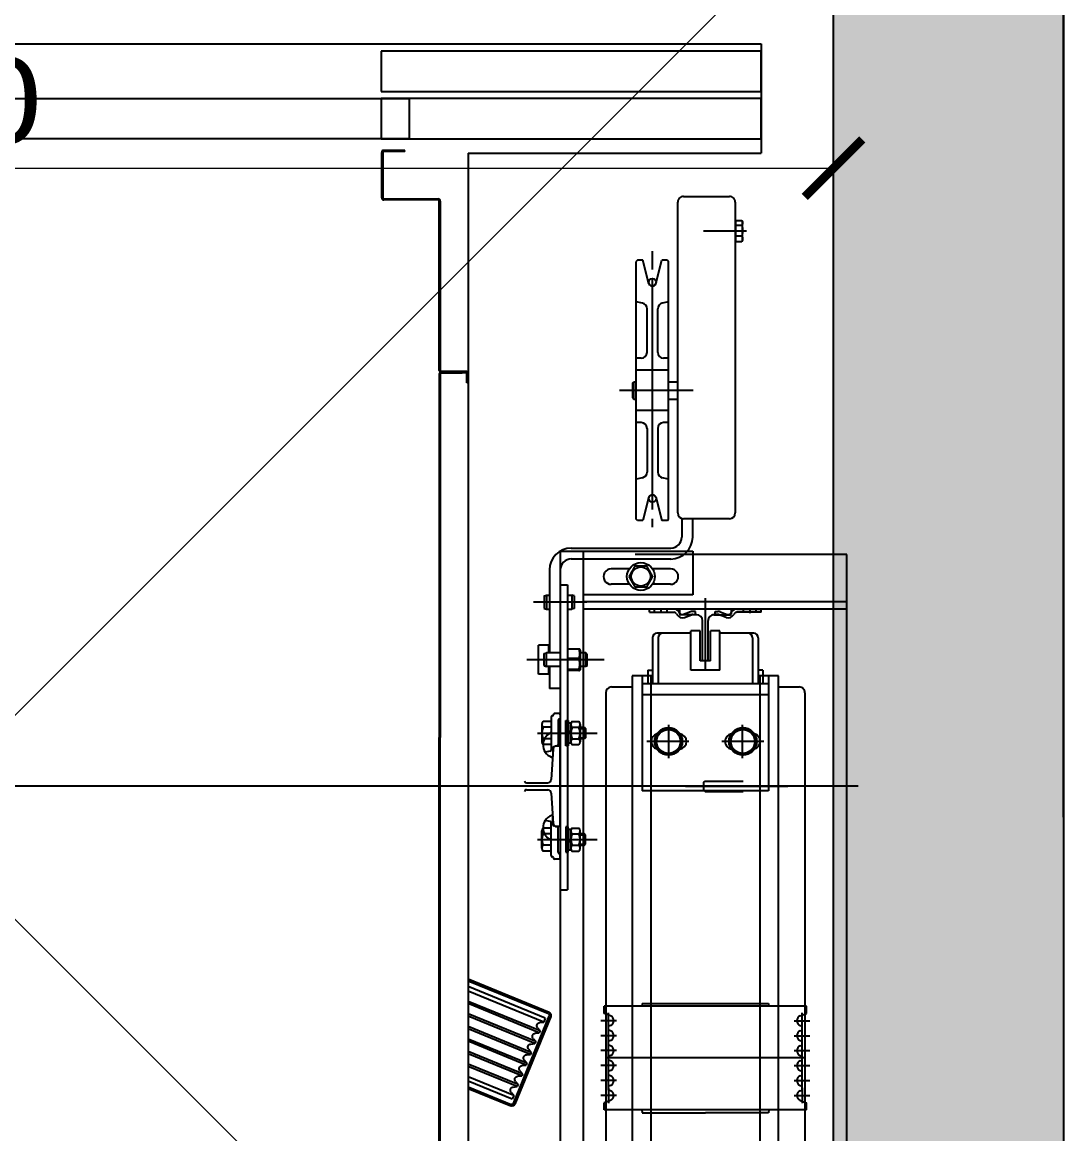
# Model space of a CAD drawing. Header units: metres. Extents: x 219 to 707, y -561 to -17.
# Drawn here: x 358.891 to 359.796, y -131.937 to -130.971 of the extents above; entities that cross this region are included whole.
import ezdxf

# ---------------------------------------------------------------- set-up
doc = ezdxf.new("R2010")
doc.units = ezdxf.units.M
doc.linetypes.add('TRAZO_HUECO', pattern=[0.75, 0.5, -0.25])
for name, color, linetype in [('A-ASCENSORES', 1, 'Continuous'), ('Dr Ejes en bloque', 4, 'Continuous'), ('DR SOLAPE PILARES', 7, 'Continuous'), ('TCOTA', 1, 'Continuous')]:
    doc.layers.add(name, color=color, linetype=linetype)
doc.layers.add('MUR_CARAS_HORMIGON', color=1, linetype='Continuous', lineweight=20)
doc.layers.add('PA_GRAF_HUEC', color=7, linetype='Continuous', lineweight=0)
doc.styles.add('1-50', font='arial.ttf', dxfattribs={"width": 1.1, "height": 0.075})
doc.dimstyles.new('1-50', dxfattribs={"dimscale": 0, "dimtxt": 0.075, "dimasz": 0.05, "dimexe": 0, "dimexo": 0.025, "dimgap": 0.02, "dimtad": 1, "dimzin": 4, "dimdsep": 46, "dimtxsty": '1-50', "dimblk": 'ARCHTICK', "dimcen": 0.09, "dimclrd": 256, "dimclre": 8, "dimclrt": 2, "dimadec": 0, "dimazin": 3, "dimtfac": 1, "dimtofl": 0, "dimtmove": 2, "dimatfit": 3, "dimldrblk": 'OPEN90', "dimfxl": 1, "dimtolj": 1, "dimtzin": 0, "dimlwd": 18, "dimlwe": 18, "dimarcsym": 0})

# ---------------------------------------------------------------- blocks, each defined once
blk = doc.blocks.new('_ArchTick')
at = {"color": 0, "linetype": 'ByBlock', "const_width": 0.15}
blk.add_lwpolyline([(-0.5, -0.5), (0.5, 0.5)], dxfattribs=at)
blk = doc.blocks.new('*D285')
at = {"layer": 'Defpoints', "color": 0, "transparency": 16777216}
for p in [(357.99599, -131.09787), (359.59571, -131.09787), (359.59571, -131.09787)]:
    blk.add_point(p, dxfattribs=at)
at = {"layer": 'TCOTA', "color": 8, "lineweight": 18, "transparency": 16777216}
for p, q in [((357.99599, -131.07287), (357.99599, -131.09787)), ((359.59571, -131.07287), (359.59571, -131.09787))]:
    blk.add_line(p, q, dxfattribs=at)
at = {"layer": 'TCOTA', "lineweight": 18, "transparency": 16777216}
blk.add_line((357.99599, -131.09787), (359.59571, -131.09787), dxfattribs=at)
at = {"layer": 'TCOTA', "lineweight": 18, "transparency": 16777216, "xscale": 0.05, "yscale": 0.05, "zscale": 0.05, "rotation": 180}
blk.add_blockref('_ArchTick', (357.99599, -131.09787), dxfattribs=at)
at = {"layer": 'TCOTA', "lineweight": 18, "transparency": 16777216, "xscale": 0.05, "yscale": 0.05, "zscale": 0.05}
blk.add_blockref('_ArchTick', (359.59571, -131.09787), dxfattribs=at)
at = {"layer": 'TCOTA', "color": 2, "transparency": 16777216, "insert": (358.79585, -131.03958), "char_height": 0.075, "attachment_point": 5, "style": '1-50'}
blk.add_mtext('\\A1;1.60', dxfattribs=at)
blk = doc.blocks.new('_Open90')
at = {"color": 0, "linetype": 'ByBlock', "lineweight": -2}
for p, q in [((-0.5, 0.5), (0, 0)), ((0, 0), (-1, 0)), ((0, 0), (-0.5, -0.5))]:
    blk.add_line(p, q, dxfattribs=at)
blk = doc.blocks.new('ASCENSOR PT')
for p, q in [((0.339, 0.58255), (0.339, 1.89755)), ((0.23883, 0.92816), (0.23883, 1.80816)), ((0.25883, 0.92816), (0.25883, 1.80816)), ((0.00983, 1.80585), (0.00983, 0.93125)), ((0.3631, 1.72075), (0.3631, 1.40505)), ((0.364, 1.72075), (0.364, 1.40505)), ((0.06934, 1.70052), (0.06934, 1.03658)), ((0.08533, 1.70052), (0.08533, 1.03658)), ((0.18032, 1.03658), (0.18032, 1.70052)), ((0.19632, 1.03658), (0.19632, 1.70052)), ((0.04634, 1.05125), (0.04634, 1.68585)), ((0.21932, 1.05125), (0.21932, 1.68585)), ((0.04483, 1.4137), (0.22083, 1.4137)), ((0.04483, 1.4137), (0.04483, 1.40746)), ((0.07768, 1.4137), (0.07783, 1.4162)), ((0.07783, 1.4162), (0.13283, 1.4162)), ((0.18783, 1.4162), (0.13283, 1.4162)), ((0.18798, 1.4137), (0.18783, 1.4162)), ((0.22083, 1.4137), (0.22083, 1.40746)), ((0.05558, 1.40122), (0.04208, 1.40122)), ((0.05036, 1.40545), (0.04483, 1.40746)), ((0.04883, 1.39444), (0.04883, 1.40794)), ((0.21008, 1.40122), (0.22358, 1.40122)), ((0.21529, 1.40545), (0.22083, 1.40746)), ((0.21683, 1.39444), (0.21683, 1.40794)), ((0.29934, 1.40107), (0.30073, 1.40447)), ((0.3016, 1.3983), (0.29934, 1.40107)), ((0.29934, 1.40107), (0.339, 1.38482)), ((0.30073, 1.40447), (0.339, 1.38879)), ((0.3631, 1.40505), (0.3631, 1.09005)), ((0.364, 1.40505), (0.364, 1.09005)), ((0.05036, 1.39699), (0.04883, 1.39643)), ((0.04883, 1.39642), (0.04883, 1.393)), ((0.04883, 1.39496), (0.04883, 1.38146)), ((0.05036, 1.39244), (0.04883, 1.393)), ((0.21529, 1.39699), (0.21683, 1.39643)), ((0.21529, 1.39244), (0.21683, 1.393)), ((0.21683, 1.39642), (0.21683, 1.393)), ((0.21683, 1.39496), (0.21683, 1.38146)), ((0.29551, 1.39174), (0.29621, 1.39343)), ((0.29778, 1.38896), (0.29551, 1.39174)), ((0.29551, 1.39174), (0.339, 1.37392)), ((0.29977, 1.39382), (0.29621, 1.39343)), ((0.29621, 1.39343), (0.339, 1.3759)), ((0.05558, 1.38821), (0.04208, 1.38821)), ((0.05036, 1.38398), (0.04883, 1.38342)), ((0.04883, 1.38342), (0.04883, 1.38)), ((0.04883, 1.38196), (0.04883, 1.36846)), ((0.21008, 1.38821), (0.22358, 1.38821)), ((0.21529, 1.38398), (0.21683, 1.38342)), ((0.21683, 1.38342), (0.21683, 1.38)), ((0.21683, 1.38196), (0.21683, 1.36846)), ((0.29169, 1.3824), (0.29238, 1.3841)), ((0.29395, 1.37963), (0.29169, 1.3824)), ((0.29169, 1.3824), (0.339, 1.36302)), ((0.29594, 1.38449), (0.29238, 1.3841)), ((0.29238, 1.3841), (0.339, 1.365)), ((0.05558, 1.37521), (0.04208, 1.37521)), ((0.05036, 1.37944), (0.04883, 1.38)), ((0.05036, 1.37944), (0.04883, 1.38)), ((0.21008, 1.37521), (0.22358, 1.37521)), ((0.21529, 1.37944), (0.21683, 1.38)), ((0.21529, 1.37944), (0.21683, 1.38)), ((0.28786, 1.37306), (0.28856, 1.37476)), ((0.29013, 1.37029), (0.28786, 1.37306)), ((0.28786, 1.37306), (0.339, 1.35211)), ((0.29212, 1.37515), (0.28856, 1.37476)), ((0.28856, 1.37476), (0.339, 1.35409)), ((0.05558, 1.36221), (0.04208, 1.36221)), ((0.04634, 1.36855), (0.21932, 1.36855)), ((0.05036, 1.37098), (0.04883, 1.37042)), ((0.04883, 1.37042), (0.04883, 1.367)), ((0.04883, 1.36896), (0.04883, 1.35546)), ((0.05036, 1.36644), (0.04883, 1.367)), ((0.05036, 1.36644), (0.04883, 1.367)), ((0.21008, 1.36221), (0.22358, 1.36221)), ((0.21529, 1.37098), (0.21683, 1.37042)), ((0.21529, 1.36644), (0.21683, 1.367)), ((0.21529, 1.36644), (0.21683, 1.367)), ((0.21683, 1.37042), (0.21683, 1.367)), ((0.21683, 1.36896), (0.21683, 1.35546)), ((0.28404, 1.36373), (0.28473, 1.36543)), ((0.2863, 1.36095), (0.28404, 1.36373)), ((0.28404, 1.36373), (0.339, 1.34121)), ((0.28829, 1.36581), (0.28473, 1.36543)), ((0.28473, 1.36543), (0.339, 1.34319)), ((0.05036, 1.35798), (0.04883, 1.35742)), ((0.04883, 1.35742), (0.04883, 1.354)), ((0.04883, 1.35596), (0.04883, 1.34246)), ((0.05036, 1.35344), (0.04883, 1.354)), ((0.05036, 1.35344), (0.04883, 1.354)), ((0.21529, 1.35798), (0.21683, 1.35742)), ((0.21529, 1.35344), (0.21683, 1.354)), ((0.21529, 1.35344), (0.21683, 1.354)), ((0.21683, 1.35742), (0.21683, 1.354)), ((0.21683, 1.35596), (0.21683, 1.34246)), ((0.28021, 1.35439), (0.28091, 1.35609)), ((0.28021, 1.35439), (0.339, 1.3303)), ((0.28247, 1.35162), (0.28021, 1.35439)), ((0.28447, 1.35648), (0.28091, 1.35609)), ((0.28091, 1.35609), (0.339, 1.33229)), ((0.05558, 1.34921), (0.04208, 1.34921)), ((0.05036, 1.34498), (0.04883, 1.34442)), ((0.04883, 1.34442), (0.04883, 1.341)), ((0.04883, 1.34271), (0.04883, 1.32921)), ((0.21008, 1.34921), (0.22358, 1.34921)), ((0.21529, 1.34498), (0.21683, 1.34442)), ((0.21683, 1.34442), (0.21683, 1.341)), ((0.21683, 1.34296), (0.21683, 1.32946)), ((0.27638, 1.34505), (0.27708, 1.34675)), ((0.27638, 1.34505), (0.339, 1.3194)), ((0.27865, 1.34228), (0.27638, 1.34505)), ((0.28064, 1.34714), (0.27708, 1.34675)), ((0.27708, 1.34675), (0.339, 1.32138)), ((0.05558, 1.33621), (0.04208, 1.33621)), ((0.05036, 1.34044), (0.04883, 1.341)), ((0.21008, 1.33621), (0.22358, 1.33621)), ((0.21529, 1.34044), (0.21683, 1.341)), ((0.27186, 1.33402), (0.27325, 1.33742)), ((0.27186, 1.33402), (0.339, 1.30651)), ((0.27682, 1.3378), (0.27325, 1.33742)), ((0.27325, 1.33742), (0.339, 1.31048)), ((0.05036, 1.33198), (0.04483, 1.32997)), ((0.04483, 1.32997), (0.04483, 1.3237)), ((0.04483, 1.3237), (0.22083, 1.3237)), ((0.07783, 1.3212), (0.07768, 1.3237)), ((0.18783, 1.3212), (0.18798, 1.3237)), ((0.21529, 1.33198), (0.22083, 1.32997)), ((0.22083, 1.32997), (0.22083, 1.3237)), ((0.18783, 1.3212), (0.07783, 1.3212)), ((0.25248, 0.95755), (0.25248, 1.22255)), ((0.25883, 1.22255), (0.25248, 1.22255)), ((0.25883, 0.95755), (0.25883, 1.22255)), ((0.24867, 1.1888), (0.24267, 1.1888)), ((0.25187, 1.1898), (0.25187, 1.1678)), ((0.25407, 1.1898), (0.25187, 1.1898)), ((0.25407, 1.1678), (0.25407, 1.1898)), ((0.25883, 1.1948), (0.25883, 1.1916)), ((0.25963, 1.1908), (0.25983, 1.1908)), ((0.25983, 1.1958), (0.26383, 1.1958)), ((0.26083, 1.1898), (0.26083, 1.1686)), ((0.26683, 1.1928), (0.26683, 1.16406)), ((0.26683, 1.1888), (0.27383, 1.1888)), ((0.26683, 1.1888), (0.26683, 1.1688)), ((0.27863, 1.1788), (0.22668, 1.1788)), ((0.23773, 1.1838), (0.23683, 1.1829)), ((0.23683, 1.1829), (0.23683, 1.1747)), ((0.24167, 1.1829), (0.23683, 1.1829)), ((0.23773, 1.1838), (0.23773, 1.1738)), ((0.24167, 1.1838), (0.23773, 1.1838)), ((0.24167, 1.1863), (0.24167, 1.1713)), ((0.24867, 1.1838), (0.24267, 1.1838)), ((0.24967, 1.1876), (0.24967, 1.17)), ((0.25187, 1.1876), (0.24967, 1.1876)), ((0.24967, 1.1713), (0.24967, 1.1863)), ((0.25187, 1.1798), (0.24967, 1.1808)), ((0.25187, 1.1788), (0.24967, 1.1798)), ((0.25187, 1.17), (0.25187, 1.1876)), ((0.26683, 1.1838), (0.27383, 1.1838)), ((0.27483, 1.1863), (0.27483, 1.1713)), ((0.24167, 1.1747), (0.23683, 1.1747)), ((0.23683, 1.1747), (0.23773, 1.1738)), ((0.23773, 1.1738), (0.24167, 1.1738)), ((0.24867, 1.1738), (0.24267, 1.1738)), ((0.24867, 1.1688), (0.24267, 1.1688)), ((0.24967, 1.17), (0.25187, 1.17)), ((0.26683, 1.1738), (0.27383, 1.1738)), ((0.26683, 1.1688), (0.27383, 1.1688)), ((0.25187, 1.1678), (0.25407, 1.1678)), ((0.25883, 1.16755), (0.25883, 1.09755)), ((0.25883, 1.16755), (0.26201, 1.16755)), ((0.26161, 1.16763), (0.26455, 1.16697)), ((0.26665, 1.13836), (0.265, 1.16474)), ((0.26533, 1.166), (0.26533, 1.15886)), ((0.26765, 1.16307), (0.27199, 1.16227)), ((0.15019, 1.13255), (0.0611, 1.13255)), ((0.07783, 1.13655), (0.18783, 1.13655)), ((0.07783, 1.03655), (0.07783, 1.13655)), ((0.133, 1.13705), (0.1, 1.13705)), ((0.134, 1.13605), (0.133, 1.13705)), ((0.134, 1.13605), (0.134, 1.12905)), ((0.18783, 1.03655), (0.18783, 1.13655)), ((0.28833, 1.13555), (0.26965, 1.13555)), ((0.28983, 1.13705), (0.28983, 1.13705)), ((0.133, 1.12805), (0.1, 1.12805)), ((0.134, 1.12905), (0.133, 1.12805)), ((0.265, 1.10036), (0.26665, 1.12674)), ((0.28833, 1.12955), (0.26965, 1.12955)), ((0.28983, 1.12805), (0.28983, 1.12805)), ((0.08985, 1.09954), (0.10023, 1.10553)), ((0.10023, 1.10553), (0.11061, 1.09954)), ((0.10083, 1.07915), (0.10083, 1.10795)), ((0.15445, 1.09954), (0.16483, 1.10553)), ((0.16483, 1.07915), (0.16483, 1.10795)), ((0.16483, 1.10553), (0.17521, 1.09954)), ((0.26533, 1.0991), (0.26533, 1.10624)), ((0.26683, 1.0723), (0.26683, 1.10104)), ((0.26765, 1.10203), (0.27199, 1.10283)), ((0.08203, 1.09355), (0.11843, 1.09355)), ((0.08985, 1.08756), (0.08985, 1.09954)), ((0.11061, 1.09954), (0.11061, 1.08756)), ((0.14723, 1.09355), (0.18363, 1.09355)), ((0.15445, 1.08756), (0.15445, 1.09954)), ((0.17521, 1.09954), (0.17521, 1.08756)), ((0.23683, 1.0904), (0.23773, 1.0913)), ((0.23773, 1.0813), (0.23773, 1.0913)), ((0.23773, 1.0913), (0.24167, 1.0913)), ((0.24167, 1.0788), (0.24167, 1.0938)), ((0.24867, 1.0963), (0.24267, 1.0963)), ((0.24867, 1.0913), (0.24267, 1.0913)), ((0.24967, 1.0775), (0.24967, 1.0951)), ((0.24967, 1.0951), (0.25187, 1.0951)), ((0.24967, 1.0938), (0.24967, 1.0788)), ((0.25187, 1.0753), (0.25187, 1.0973)), ((0.25187, 1.0973), (0.25407, 1.0973)), ((0.25187, 1.0951), (0.25187, 1.0775)), ((0.25407, 1.0973), (0.25407, 1.0753)), ((0.25883, 1.09755), (0.26201, 1.09755)), ((0.26083, 1.0753), (0.26083, 1.0965)), ((0.26161, 1.09747), (0.26455, 1.09813)), ((0.26683, 1.0763), (0.26683, 1.0963)), ((0.26683, 1.0963), (0.27383, 1.0963)), ((0.26683, 1.0913), (0.27383, 1.0913)), ((0.27483, 1.0788), (0.27483, 1.0938)), ((0.10023, 1.08156), (0.08985, 1.08756)), ((0.11061, 1.08756), (0.10023, 1.08156)), ((0.16483, 1.08156), (0.15445, 1.08756)), ((0.17521, 1.08756), (0.16483, 1.08156)), ((0.27863, 1.0863), (0.22668, 1.0863)), ((0.23683, 1.0822), (0.23683, 1.0904)), ((0.24167, 1.0904), (0.23683, 1.0904)), ((0.24167, 1.0822), (0.23683, 1.0822)), ((0.23773, 1.0813), (0.23683, 1.0822)), ((0.25187, 1.0863), (0.24967, 1.0853)), ((0.25187, 1.0853), (0.24967, 1.0843)), ((0.3631, 0.77435), (0.3631, 1.09005)), ((0.364, 0.77435), (0.364, 1.09005)), ((0.24167, 1.0813), (0.23773, 1.0813)), ((0.24867, 1.0813), (0.24267, 1.0813)), ((0.24867, 1.0763), (0.24267, 1.0763)), ((0.25187, 1.0775), (0.24967, 1.0775)), ((0.25407, 1.0753), (0.25187, 1.0753)), ((0.25883, 1.0703), (0.25883, 1.0735)), ((0.25963, 1.0743), (0.25983, 1.0743)), ((0.26683, 1.0813), (0.27383, 1.0813)), ((0.26683, 1.0763), (0.27383, 1.0763)), ((0.25983, 1.0693), (0.26383, 1.0693)), ((0.07783, 1.05307), (0.18783, 1.05307)), ((0.06934, 1.04625), (0.05134, 1.04625)), ((0.07783, 1.04355), (0.18783, 1.04355)), ((0.08283, 1.03155), (0.08283, 1.04355)), ((0.08683, 1.00355), (0.08683, 1.04355)), ((0.09183, 1.00355), (0.09183, 1.04355)), ((0.17383, 1.00355), (0.17383, 1.04355)), ((0.17883, 1.00355), (0.17883, 1.04355)), ((0.18283, 1.03155), (0.18283, 1.04355)), ((0.21432, 1.04625), (0.19632, 1.04625)), ((0.25883, 0.94455), (0.25883, 1.04755)), ((0.25883, 1.04755), (0.26833, 1.04755)), ((0.26833, 1.02855), (0.26833, 1.04755)), ((0.06934, 1.03658), (0.08533, 1.03658)), ((0.07783, 1.03655), (0.08683, 1.03655)), ((0.17883, 1.03655), (0.18783, 1.03655)), ((0.18032, 1.03658), (0.19632, 1.03658)), ((0.26883, 1.03525), (0.26883, 1.02855)), ((0.26883, 1.03525), (0.27783, 1.03525)), ((0.27783, 1.03525), (0.27783, 1.00985)), ((0.08283, 1.03155), (0.08683, 1.03155)), ((0.12033, 1.03155), (0.14533, 1.03155)), ((0.12033, 1.03155), (0.12033, 0.99755)), ((0.13283, 1.03064), (0.13283, 0.97291)), ((0.13733, 1.03155), (0.14533, 1.03155)), ((0.14533, 1.03155), (0.14533, 0.99755)), ((0.18283, 1.03155), (0.17883, 1.03155)), ((0.23543, 1.02747), (0.23651, 1.02855)), ((0.23543, 1.02747), (0.23543, 1.01763)), ((0.23651, 1.02855), (0.23651, 1.01655)), ((0.23651, 1.02855), (0.24143, 1.02855)), ((0.24143, 1.03085), (0.24186, 1.03159)), ((0.24143, 1.01425), (0.24143, 1.03085)), ((0.24264, 1.032), (0.25222, 1.032)), ((0.24264, 1.03103), (0.25222, 1.03103)), ((0.25883, 1.02855), (0.27083, 1.02855)), ((0.27083, 1.02855), (0.27083, 1.01655)), ((0.27283, 1.02801), (0.27083, 1.02855)), ((0.27283, 1.02801), (0.27283, 1.02776)), ((0.27283, 1.02719), (0.27283, 1.02776)), ((0.27283, 1.02719), (0.27283, 1.01709)), ((0.12833, 1.02355), (0.12833, 0.99755)), ((0.12833, 1.02355), (0.13733, 1.02355)), ((0.13033, 1.02355), (0.13533, 1.02355)), ((0.13033, 1.02355), (0.13033, 0.98855)), ((0.13533, 1.02355), (0.13533, 0.98855)), ((0.13733, 1.02355), (0.13733, 0.99755)), ((0.22081, 1.02255), (0.28783, 1.02255)), ((0.23543, 1.01763), (0.23651, 1.01655)), ((0.23651, 1.01655), (0.24143, 1.01655)), ((0.24143, 1.01425), (0.24186, 1.01351)), ((0.24264, 1.02158), (0.25248, 1.02158)), ((0.25883, 1.01655), (0.27083, 1.01655)), ((0.26833, 0.94455), (0.26833, 1.01655)), ((0.26883, 1.01655), (0.26883, 1.00985)), ((0.27283, 1.01709), (0.27083, 1.01655)), ((0.25222, 1.0131), (0.24264, 1.0131)), ((0.26883, 1.00985), (0.27783, 1.00985)), ((0.09083, 0.99955), (0.12033, 0.99955)), ((0.12033, 0.99755), (0.12833, 0.99755)), ((0.13733, 0.99755), (0.14533, 0.99755)), ((0.14533, 0.99955), (0.17483, 0.99955)), ((0.1148, 0.98573), (0.12094, 0.98347)), ((0.15086, 0.98573), (0.14472, 0.98347)), ((0.00983, 0.97855), (0.23883, 0.97855)), ((0.08425, 0.9813), (0.10538, 0.9813)), ((0.08425, 0.9813), (0.08425, 0.97855)), ((0.10538, 0.97855), (0.08425, 0.97855)), ((0.08875, 0.9813), (0.08875, 0.97855)), ((0.09425, 0.97774), (0.09425, 0.98211)), ((0.09975, 0.9813), (0.09975, 0.97855)), ((0.10776, 0.98267), (0.10813, 0.98332)), ((0.11052, 0.98195), (0.11014, 0.9813)), ((0.11033, 0.97855), (0.11033, 0.98255)), ((0.11033, 0.97855), (0.15533, 0.97855)), ((0.12533, 0.98355), (0.11133, 0.98355)), ((0.11999, 0.98089), (0.11385, 0.98315)), ((0.12189, 0.9833), (0.12425, 0.9833)), ((0.12425, 0.98055), (0.12189, 0.98055)), ((0.12425, 0.9833), (0.12425, 0.98055)), ((0.13283, 0.97855), (0.13283, 0.96903)), ((0.14033, 0.98355), (0.15433, 0.98355)), ((0.14141, 0.9833), (0.14141, 0.98055)), ((0.14377, 0.9833), (0.14141, 0.9833)), ((0.14141, 0.98055), (0.14377, 0.98055)), ((0.14567, 0.98089), (0.15181, 0.98315)), ((0.15514, 0.98195), (0.15552, 0.9813)), ((0.15533, 0.97855), (0.15533, 0.98255)), ((0.1579, 0.98267), (0.15752, 0.98332)), ((0.18141, 0.9813), (0.16028, 0.9813)), ((0.16028, 0.97855), (0.18141, 0.97855)), ((0.16591, 0.9813), (0.16591, 0.97855)), ((0.17141, 0.97774), (0.17141, 0.98211)), ((0.17691, 0.9813), (0.17691, 0.97855)), ((0.18141, 0.9813), (0.18141, 0.97855)), ((0.24683, 0.97801), (0.24883, 0.97855)), ((0.24683, 0.96709), (0.24683, 0.97801)), ((0.24883, 0.96655), (0.24883, 0.97855)), ((0.25248, 0.97855), (0.24883, 0.97855)), ((0.27083, 0.97855), (0.26833, 0.97855)), ((0.27083, 0.96655), (0.27083, 0.97855)), ((0.27283, 0.97801), (0.27083, 0.97855)), ((0.27283, 0.96709), (0.27283, 0.97801)), ((0.00983, 0.9722), (0.23883, 0.9722)), ((0.14383, 0.92816), (0.14383, 0.96626)), ((0.14383, 0.96626), (0.23883, 0.96626)), ((0.23583, 0.97255), (0.28205, 0.97255)), ((0.24683, 0.96709), (0.24883, 0.96655)), ((0.25248, 0.96655), (0.24883, 0.96655)), ((0.27083, 0.96655), (0.26833, 0.96655)), ((0.27283, 0.96709), (0.27083, 0.96655)), ((0.16308, 0.95701), (0.17882, 0.95701)), ((0.19884, 0.95701), (0.21458, 0.95701)), ((0.25883, 0.95755), (0.25248, 0.95755)), ((0.16308, 0.94351), (0.17882, 0.94351)), ((0.19884, 0.94351), (0.21458, 0.94351)), ((0.00983, 0.93125), (0.19383, 0.93125)), ((0.25883, 0.92816), (0.14383, 0.92816)), ((0.16283, 0.93505), (0.24933, 0.93505)), ((0.24933, 0.92555), (0.16283, 0.92555)), ((0.14383, 0.91605), (0.14383, 0.90005)), ((0.15333, 0.89982), (0.15333, 0.91605)), ((0.11183, 0.90005), (0.15183, 0.90005)), ((0.16583, 0.90155), (0.16483, 0.90055)), ((0.16483, 0.90055), (0.16483, 0.67655)), ((0.16583, 0.90155), (0.17061, 0.90155)), ((0.17572, 0.88104), (0.17061, 0.90155)), ((0.17883, 0.90739), (0.17883, 0.90005)), ((0.18193, 0.88104), (0.18705, 0.90155)), ((0.18705, 0.90155), (0.19183, 0.90155)), ((0.19183, 0.90155), (0.19283, 0.90055)), ((0.19283, 0.90055), (0.19283, 0.67655)), ((0.10683, 0.62505), (0.10683, 0.89505)), ((0.15683, 0.89505), (0.15683, 0.62505)), ((0.17883, 0.89205), (0.17883, 0.69131)), ((0.16483, 0.86555), (0.17021, 0.8644)), ((0.18745, 0.8644), (0.19283, 0.86555)), ((0.17416, 0.82155), (0.17416, 0.85951)), ((0.1835, 0.82155), (0.1835, 0.85951)), ((0.16483, 0.81655), (0.16916, 0.81655)), ((0.1885, 0.81655), (0.19283, 0.81655)), ((0.16483, 0.80605), (0.17803, 0.80605)), ((0.17963, 0.80605), (0.19283, 0.80605)), ((0.16483, 0.79605), (0.15683, 0.79605)), ((0.19493, 0.79605), (0.19283, 0.79605)), ((0.19493, 0.79605), (0.19493, 0.78105)), ((0.19593, 0.79505), (0.19493, 0.79605)), ((0.19593, 0.79505), (0.19593, 0.78205)), ((0.14342, 0.78855), (0.20732, 0.78855)), ((0.16483, 0.78105), (0.15683, 0.78105)), ((0.19493, 0.78105), (0.19283, 0.78105)), ((0.19593, 0.78205), (0.19493, 0.78105)), ((0.339, 0.77391), (0.339, 0.78211)), ((0.339, 0.78211), (0.3399, 0.78211)), ((0.3399, 0.78211), (0.3399, 0.77391)), ((0.3622, 0.77301), (0.3408, 0.77301)), ((0.344, 0.77345), (0.3622, 0.77345)), ((0.344, 0.77255), (0.344, 0.77345)), ((0.16483, 0.77105), (0.17803, 0.77105)), ((0.17963, 0.77105), (0.19283, 0.77105)), ((0.3408, 0.77211), (0.3622, 0.77211)), ((0.3622, 0.77255), (0.344, 0.77255)), ((0.3631, 0.62428), (0.3631, 0.77121)), ((0.364, 0.77121), (0.364, 0.62428)), ((0.16483, 0.76055), (0.16916, 0.76055)), ((0.17416, 0.75555), (0.17416, 0.71759)), ((0.1835, 0.75555), (0.1835, 0.71759)), ((0.1885, 0.76055), (0.19283, 0.76055)), ((0.16483, 0.71155), (0.17021, 0.7127)), ((0.18745, 0.7127), (0.19283, 0.71155)), ((0.17572, 0.69606), (0.17061, 0.67555)), ((0.18193, 0.69606), (0.18705, 0.67555)), ((0.16583, 0.67555), (0.16483, 0.67655)), ((0.17883, 0.68345), (0.17883, 0.66759)), ((0.19183, 0.67555), (0.19283, 0.67655)), ((0.16583, 0.67555), (0.17061, 0.67555)), ((0.18705, 0.67555), (0.19183, 0.67555)), ((0.10043, 0.65805), (0.10101, 0.65906)), ((0.10043, 0.65805), (0.10043, 0.64968)), ((0.10623, 0.65928), (0.10115, 0.65928)), ((0.10623, 0.65928), (0.10623, 0.65429)), ((0.10623, 0.65736), (0.10683, 0.65736)), ((0.13442, 0.65005), (0.09702, 0.65005)), ((0.10043, 0.64968), (0.10043, 0.64205)), ((0.10623, 0.65429), (0.10115, 0.65429)), ((0.10623, 0.65429), (0.10623, 0.64506)), ((0.10043, 0.64205), (0.10101, 0.64104)), ((0.10623, 0.64506), (0.10115, 0.64506)), ((0.10623, 0.64082), (0.10115, 0.64082)), ((0.10623, 0.64506), (0.10623, 0.64082)), ((0.10623, 0.64273), (0.10683, 0.64273)), ((0.15183, 0.62005), (0.11183, 0.62005)), ((0.36527, 0.62301), (0.4122, 0.62301)), ((0.4122, 0.62211), (0.36527, 0.62211)), ((0.4131, 0.58181), (0.4131, 0.62121)), ((0.414, 0.62121), (0.414, 0.58181)), ((0.08433, 0.48755), (0.08433, 0.58255)), ((0.339, 0.58255), (0.08433, 0.58255)), ((0.394, 0.58091), (0.394, 0.58001)), ((0.394, 0.58091), (0.4122, 0.58091)), ((0.394, 0.58001), (0.4122, 0.58001)), ((0.41433, 0.57001), (0.08433, 0.57001)), ((0.08433, 0.57001), (0.08433, 0.53501)), ((0.3901, 0.53501), (0.3901, 0.57001)), ((0.3901, 0.57001), (0.8201, 0.57001)), ((0.41433, 0.53501), (0.41433, 0.57001)), ((0.08433, 0.53501), (0.41433, 0.53501)), ((0.8201, 0.53501), (0.3901, 0.53501)), ((0.41433, 0.52896), (0.08433, 0.52896)), ((0.08433, 0.52896), (0.08433, 0.49396)), ((0.41433, 0.49396), (0.41433, 0.52896)), ((0.08433, 0.49396), (0.41433, 0.49396)), ((1.32514, 0.48755), (0.08433, 0.48755)), ((1.32514, 0.48755), (0.094, 0.48755))]:
    blk.add_line(p, q)
at = {"ltscale": 10}
for p, q in [((0.339, 1.39508), (0.30192, 1.41028)), ((0.26713, 1.33264), (0.29833, 1.40877)), ((0.2996, 1.40825), (0.26841, 1.33212)), ((0.339, 1.3936), (0.3014, 1.409)), ((0.26864, 1.32905), (0.339, 1.30022)), ((0.26916, 1.33032), (0.339, 1.30171))]:
    blk.add_line(p, q, dxfattribs=at)
for centre, radius, start, end in [((0.1129, 0.98057), 0.0055, 69.76608, 150), ((0.12533, 0.98855), 0.005, 270, 0), ((0.14033, 0.98855), 0.005, 180, 270), ((0.15276, 0.98057), 0.0055, 30, 110.23392), ((0.10538, 0.98405), 0.00275, 270, 330), ((0.10538, 0.98405), 0.0055, 270, 330), ((0.11133, 0.98255), 0.001, 90, 180), ((0.1129, 0.98057), 0.00275, 69.76608, 150), ((0.12189, 0.98605), 0.0055, 249.76608, 270), ((0.12189, 0.98605), 0.00275, 249.76608, 270), ((0.14377, 0.98605), 0.00275, 270, 290.23392), ((0.14377, 0.98605), 0.0055, 270, 290.23392), ((0.15276, 0.98057), 0.00275, 30, 110.23392), ((0.15433, 0.98255), 0.001, 0, 90), ((0.16028, 0.98405), 0.0055, 210, 270), ((0.16028, 0.98405), 0.00275, 210, 270)]:
    blk.add_arc(centre, radius, start, end)
at = {"ltscale": 10, "extrusion": (0, 0, -1)}
for centre, major_axis, start_param, end_param in [((0.30087, 1.40773), (0.00195, 0.00195), 4.315846, 5.886643), ((0.30087, 1.40773), (-0.000973, 0.000973), 5.886643, 7.457439), ((0.26968, 1.33159), (-0.00195, 0.00195), 4.315846, 5.886643), ((0.26968, 1.33159), (-0.000973, 0.000973), 4.315846, 5.886643)]:
    blk.add_ellipse(centre, major_axis=major_axis, ratio=1, start_param=start_param, end_param=end_param, dxfattribs=at)
for centre, major_axis, start_param, end_param in [((0.04883, 1.40122), (0.00318, 0.00318), 4.275186, 6.720388), ((0.21683, 1.40122), (0.00318, 0.00318), 1.133594, 3.578795), ((0.04883, 1.38821), (0.00318, 0.00318), 4.275186, 6.720388), ((0.21683, 1.38821), (-0.00318, 0.00318), -0.437203, 2.007999), ((0.04883, 1.37521), (0.00318, 0.00318), 4.275186, 6.720388), ((0.21683, 1.37521), (-0.00318, 0.00318), -0.437203, 2.007999), ((0.04883, 1.36221), (-0.00318, 0.00318), 2.70439, 5.149592), ((0.21683, 1.36221), (0.00318, 0.00318), 1.133594, 3.578795), ((0.04883, 1.34921), (0.00318, 0.00318), 4.275186, 6.720388), ((0.21683, 1.34921), (-0.00318, 0.00318), -0.437203, 2.007999), ((0.04883, 1.33621), (-0.00318, 0.00318), 2.70439, 5.149592), ((0.21683, 1.33621), (0.00318, 0.00318), 1.133594, 3.578795), ((0.24529, 1.1863), (-0.00256, 0.00256), 0.024385, 1.546411), ((0.24604, 1.1863), (-0.00256, 0.00256), 3.165978, 4.688004), ((0.25983, 1.1948), (0.000707, 0.000707), 0.785398, 2.356194), ((0.25963, 1.1916), (0.000566, 0.000566), 2.356194, 3.926991), ((0.25983, 1.1898), (0.000707, 0.000707), 5.497787, 7.068583), ((0.26383, 1.1948), (-0.000707, 0.000707), 3.926991, 5.497787), ((0.26583, 1.1948), (-0.000707, 0.000707), 0.785398, 2.356194), ((0.26583, 1.1928), (-0.000707, 0.000707), 3.926991, 5.497787), ((0.2712, 1.1863), (-0.00256, 0.00256), 3.165978, 4.688004), ((0.25467, 1.1788), (0.00919, 0.00919), 1.961403, 2.750986), ((0.23667, 1.1788), (-0.00919, 0.00919), 3.5322, 4.321782), ((0.26783, 1.17963), (-0.000707, 0.000707), 0.785398, 2.1349), ((0.2625, 1.16851), (0.00803, 0.00803), 5.523076, 6.60202), ((0.26183, 1.1788), (-0.00919, 0.00919), 3.5322, 4.321782), ((0.24529, 1.1713), (-0.00256, 0.00256), 0.024385, 1.546411), ((0.24604, 1.1713), (-0.00256, 0.00256), 3.165978, 4.688004), ((0.26183, 1.1686), (-0.000707, 0.000707), 0.785398, 2.137526), ((0.2625, 1.16851), (-0.00803, 0.00803), 2.710141, 3.952279), ((0.2712, 1.1713), (-0.00256, 0.00256), 3.165978, 4.688004), ((0.26201, 1.16455), (-0.00212, 0.00212), 3.98941, 5.497787), ((0.26433, 1.166), (0.000707, 0.000707), 5.497787, 6.849915), ((0.26783, 1.16406), (-0.000707, 0.000707), 0.785398, 2.173395), ((0.26633, 1.15886), (-0.000707, 0.000707), 0.785398, 2.464872), ((0.26965, 1.13855), (0.00212, 0.00212), 2.418613, 3.926991), ((0.28833, 1.13705), (-0.00106, 0.00106), 2.356194, 3.926991), ((0.26965, 1.12655), (-0.00212, 0.00212), -0.785398, 0.722979), ((0.28833, 1.12805), (0.00106, 0.00106), 5.497787, 7.068583), ((0.10023, 1.09355), (-0.00848, 0.00848), 2.35619449019234, 8.639379797371927), ((0.10023, 1.09355), (0.00734, 0.00734), 3.926991, 10.210176), ((0.16483, 1.09355), (-0.00848, 0.00848), 2.35619449019234, 8.639379797371927), ((0.16483, 1.09355), (0.00734, 0.00734), 3.926991, 10.210176), ((0.26633, 1.10624), (0.000707, 0.000707), 0.676721, 2.356194), ((0.2625, 1.09659), (0.00803, 0.00803), 5.472498, 6.714637), ((0.26783, 1.10104), (0.000707, 0.000707), 0.968197, 2.356194), ((0.09193, 1.09355), (-0.00477, 0.00477), -0.522207, 2.093003), ((0.10908, 1.09355), (0.00477, 0.00477), 4.093006, 6.902569), ((0.15592, 1.09355), (0.00477, 0.00477), 0.942526, 3.769863), ((0.17308, 1.09355), (-0.00477, 0.00477), 2.629242, 5.22474), ((0.24529, 1.0938), (0.00256, 0.00256), 1.595182, 3.117207), ((0.25467, 1.0863), (-0.00919, 0.00919), 0.390607, 1.180189), ((0.24604, 1.0938), (-0.00256, 0.00256), 3.165978, 4.688004), ((0.23667, 1.0863), (0.00919, 0.00919), 5.102996, 5.892578), ((0.26183, 1.0965), (0.000707, 0.000707), 1.004067, 2.356194), ((0.26201, 1.10055), (0.00212, 0.00212), 3.926991, 5.435368), ((0.26433, 1.0991), (-0.000707, 0.000707), 2.574863, 3.926991), ((0.2625, 1.09659), (-0.00803, 0.00803), 2.822758, 3.901702), ((0.2712, 1.0938), (0.00256, 0.00256), 4.736774, 6.2588), ((0.26183, 1.0863), (0.00919, 0.00919), 5.102996, 5.892578), ((0.26783, 1.08547), (0.000707, 0.000707), 1.006692, 2.356194), ((0.24529, 1.0788), (0.00256, 0.00256), 1.595182, 3.117207), ((0.24604, 1.0788), (-0.00256, 0.00256), 3.165978, 4.688004), ((0.25963, 1.0735), (-0.000566, 0.000566), -0.785398, 0.785398), ((0.25983, 1.0753), (0.000707, 0.000707), 3.926991, 5.497787), ((0.26583, 1.0723), (-0.000707, 0.000707), 2.356194, 3.926991), ((0.2712, 1.0788), (0.00256, 0.00256), 4.736774, 6.2588), ((0.25983, 1.0703), (0.000707, 0.000707), 2.356194, 3.926991), ((0.26383, 1.0703), (-0.000707, 0.000707), 2.356194, 3.926991), ((0.26583, 1.0703), (0.000707, 0.000707), 0.785398, 2.356194), ((0.05134, 1.05125), (0.00354, 0.00354), 2.356194, 3.926991), ((0.21432, 1.05125), (0.00354, 0.00354), 3.926991, 5.497787), ((0.09083, 1.00355), (-0.00283, 0.00283), 0.785398, 2.356194), ((0.09083, 1.00355), (-0.00283, 0.00283), 0.785398, 2.356194), ((0.09583, 1.00355), (-0.00283, 0.00283), 0.785398, 2.356194), ((0.16983, 1.00355), (0.00283, 0.00283), 3.926991, 5.497787), ((0.17483, 1.00355), (0.00283, 0.00283), 3.926991, 5.497787), ((0.16308, 0.95026), (0.00477, 0.00477), 0.785398, 3.926991), ((0.18883, 0.95026), (0.00853, 0.00853), 5.497787, 11.780972), ((0.18883, 0.95026), (-0.00587, 0.00587), 3.926991, 10.210176), ((0.21458, 0.95026), (-0.00477, 0.00477), 2.356194, 5.497787), ((0.24933, 0.94455), (0.01344, 0.01344), 3.926991, 5.497787), ((0.24933, 0.94455), (-0.00672, 0.00672), 2.356194, 3.926991), ((0.16283, 0.91605), (0.01344, 0.01344), 0.785398, 2.356194), ((0.16283, 0.91605), (-0.00672, 0.00672), -0.785398, 0.785398), ((0.11183, 0.89505), (-0.00354, 0.00354), -0.785398, 0.785398), ((0.15183, 0.89505), (-0.00354, 0.00354), 3.926991, 5.497787), ((0.17883, 0.88255), (-0.00225, 0.00225), 3.926991, 10.210176), ((0.17883, 0.88311), (-0.00264, 0.00264), 1.372941, 3.339448), ((0.16916, 0.85951), (0.00354, 0.00354), 5.497787, 6.857417), ((0.1885, 0.85951), (-0.00354, 0.00354), -0.574232, 0.785398), ((0.16916, 0.82155), (0.00354, 0.00354), 3.926991, 5.497787), ((0.1885, 0.82155), (-0.00354, 0.00354), 0.785398, 2.356194), ((0.3408, 0.77391), (0.00127, 0.00127), 2.356194, 3.926991), ((0.3408, 0.77391), (0.000636, 0.000636), 2.356194, 3.926991), ((0.3622, 0.77435), (-0.000636, 0.000636), 2.356194, 3.926991), ((0.3622, 0.77435), (0.00127, 0.00127), 3.926991, 5.497787), ((0.3622, 0.77121), (0.00127, 0.00127), 5.497787, 7.068583), ((0.3622, 0.77121), (0.000636, 0.000636), 5.497787, 7.068583), ((0.16916, 0.75555), (0.00354, 0.00354), 5.497787, 7.068583), ((0.1885, 0.75555), (-0.00354, 0.00354), -0.785398, 0.785398), ((0.16916, 0.71759), (-0.00354, 0.00354), 2.567361, 3.926991), ((0.1885, 0.71759), (-0.00354, 0.00354), 0.785398, 2.145028), ((0.17883, 0.69455), (0.00225, 0.00225), 5.497787, 11.780972), ((0.17883, 0.69399), (0.00264, 0.00264), 6.08533, 8.051837), ((0.11183, 0.62505), (0.00354, 0.00354), 2.356194, 3.926991), ((0.15183, 0.62505), (-0.00354, 0.00354), 2.356194, 3.926991), ((0.36527, 0.62428), (-0.00153, 0.00153), 0.785398, 2.356194), ((0.36527, 0.62428), (0.000898, 0.000898), 2.356194, 3.926991), ((0.4122, 0.62121), (0.00127, 0.00127), 5.497787, 7.068583), ((0.4122, 0.62121), (0.000636, 0.000636), 5.497787, 7.068583), ((0.4122, 0.58181), (0.000636, 0.000636), 3.926991, 5.497787), ((0.4122, 0.58181), (0.00127, 0.00127), 3.926991, 5.497787)]:
    blk.add_ellipse(centre, major_axis=major_axis, ratio=1, start_param=start_param, end_param=end_param)
at = {"extrusion": (0, 0, -1)}
for centre, major_axis, start_param, end_param in [((0.29947, 1.39656), (-0.00195, 0.00195), 1.671761, 3.818328), ((0.29564, 1.38722), (0.00195, 0.00195), 0.100965, 2.247532), ((0.29182, 1.37789), (-0.00195, 0.00195), 1.671761, 3.818328), ((0.28799, 1.36855), (0.00195, 0.00195), 0.100965, 2.247532), ((0.28417, 1.35921), (0.00195, 0.00195), 0.100965, 2.247532), ((0.28034, 1.34988), (-0.00195, 0.00195), 1.671761, 3.818328), ((0.27652, 1.34054), (-0.00195, 0.00195), 1.671761, 3.818328)]:
    blk.add_ellipse(centre, major_axis=major_axis, ratio=1, start_param=start_param, end_param=end_param, dxfattribs=at)
for points, weights in [([(0.24264, 1.032), (0.24114, 1.03151), (0.24264, 1.03103)], [1, 1.15470053838, 1]), ([(0.24264, 1.03103), (0.24114, 1.02631), (0.24264, 1.02158)], [1, 1.15470053838, 1]), ([(0.24264, 1.02158), (0.24114, 1.01734), (0.24264, 1.0131)], [1, 1.15470053838, 1]), ([(0.24264, 1.0131), (0.24197, 1.01332), (0.24186, 1.01351)], [1, 1.06392725878, 1.07502090162]), ([(0.18356, 0.95929), (0.18097, 0.95475), (0.17837, 0.95021)], [1, 1.15470053838, 1]), ([(0.19401, 0.95934), (0.18879, 0.95931), (0.18356, 0.95929)], [1, 1.15470053838, 1]), ([(0.19928, 0.95031), (0.19665, 0.95482), (0.19401, 0.95934)], [1, 1.15470053838, 1]), ([(0.17837, 0.95021), (0.18101, 0.94569), (0.18364, 0.94118)], [1, 1.15470053838, 1]), ([(0.1941, 0.94123), (0.19669, 0.94577), (0.19928, 0.95031)], [1, 1.15470053838, 1]), ([(0.18364, 0.94118), (0.18887, 0.9412), (0.1941, 0.94123)], [1, 1.15470053838, 1]), ([(0.10115, 0.65429), (0.09981, 0.65679), (0.10115, 0.65928)], [1, 1.15455095302, 1]), ([(0.10115, 0.65928), (0.10107, 0.65917), (0.10101, 0.65906)], [1, 1.00717401844, 1.01368202299]), ([(0.10043, 0.64968), (0.10043, 0.65182), (0.10115, 0.65429)], [1, 1.0380269746, 1]), ([(0.10115, 0.64506), (0.10043, 0.64753), (0.10043, 0.64968)], [1, 1.0380269746, 1]), ([(0.10115, 0.64082), (0.09981, 0.64294), (0.10115, 0.64506)], [1, 1.15455095302, 1])]:
    blk.add_rational_spline(points, weights, degree=2)
at = {"layer": 'Defpoints'}
blk.add_line((0, 1.13255), (1.61, 1.13255), dxfattribs=at)
blk = doc.blocks.new('A$Ce77abe1e')
h = blk.add_hatch(color=253)
h.dxf.hatch_style = 1
h.paths.add_polyline_path([(18.00008, -10.43836), (17.80008, -10.43836), (17.80008, -10.23834), (18.20008, -10.23834), (18.20009, -12.23812), (16.2002, -12.23812), (16.20035, -10.23796), (16.60036, -10.23805), (16.60036, -10.43804), (16.40035, -10.43799), (16.40021, -12.03812), (18.00008, -12.03812), (18.00008, -10.43841)])
blk.add_lwpolyline([(18.00008, -10.43836), (17.80008, -10.43836), (17.80008, -10.23834), (18.20008, -10.23834), (18.20009, -12.23812), (16.2002, -12.23812), (16.20035, -10.23796), (16.60036, -10.23805), (16.60036, -10.43804), (16.40035, -10.43799), (16.40021, -12.03812), (18.00008, -12.03812), (18.00008, -10.43841)], close=True)
at = {"layer": 'MUR_CARAS_HORMIGON'}
for p, q in [((18.20009, -12.23812), (18.20008, -10.23844)), ((18.00008, -12.03812), (18.00008, -10.43841))]:
    blk.add_line(p, q, dxfattribs=at)
at = {"layer": 'PA_GRAF_HUEC', "linetype": 'TRAZO_HUECO', "ltscale": 20}
for p, q in [((16.40021, -12.03812), (18.00008, -10.43841)), ((16.40021, -12.03812), (18.00008, -10.43841)), ((16.40035, -10.43799), (18.00008, -12.03812)), ((16.40035, -10.43799), (18.00008, -12.03812))]:
    blk.add_line(p, q, dxfattribs=at)
blk = doc.blocks.new('DSADADASDAS')
at = {"layer": 'DR SOLAPE PILARES', "elevation": -0.525}
for points in [[(132.0779, 131.50893), (134.0779, 131.50877), (134.07778, 133.50861), (132.07806, 133.50893)], [(133.87778, 133.30861), (132.27806, 133.30861), (132.27806, 131.70893), (133.87778, 131.70877)]]:
    blk.add_lwpolyline(points, close=True, dxfattribs=at)

msp = doc.modelspace()

# ---------------------------------------------------------------- block references
msp.add_blockref('A$Ce77abe1e', (341.59563, -120.42365))
at = {"layer": 'A-ASCENSORES', "rotation": 180}
msp.add_blockref('ASCENSOR PT', (359.61727, -130.50237), dxfattribs=at)
at = {"layer": 'Dr Ejes en bloque'}
msp.add_blockref('DSADADASDAS', (225.71792, -264.17054, 0.525), dxfattribs=at)

# ---------------------------------------------------------------- dimensions: what is measured, and where the dimension line sits
at = {"layer": 'TCOTA'}
dim = msp.add_linear_dim(base=(359.59571, -131.09787), p1=(357.99599, -131.09787), p2=(359.59571, -131.09787), dimstyle='1-50', override={"dimscale": 1}, dxfattribs=at)
dim.commit()
dim.dimension.update_dxf_attribs({"geometry": '*D285', "text_midpoint": (358.79585, -131.03958)})

doc.saveas('drawing.dxf')
